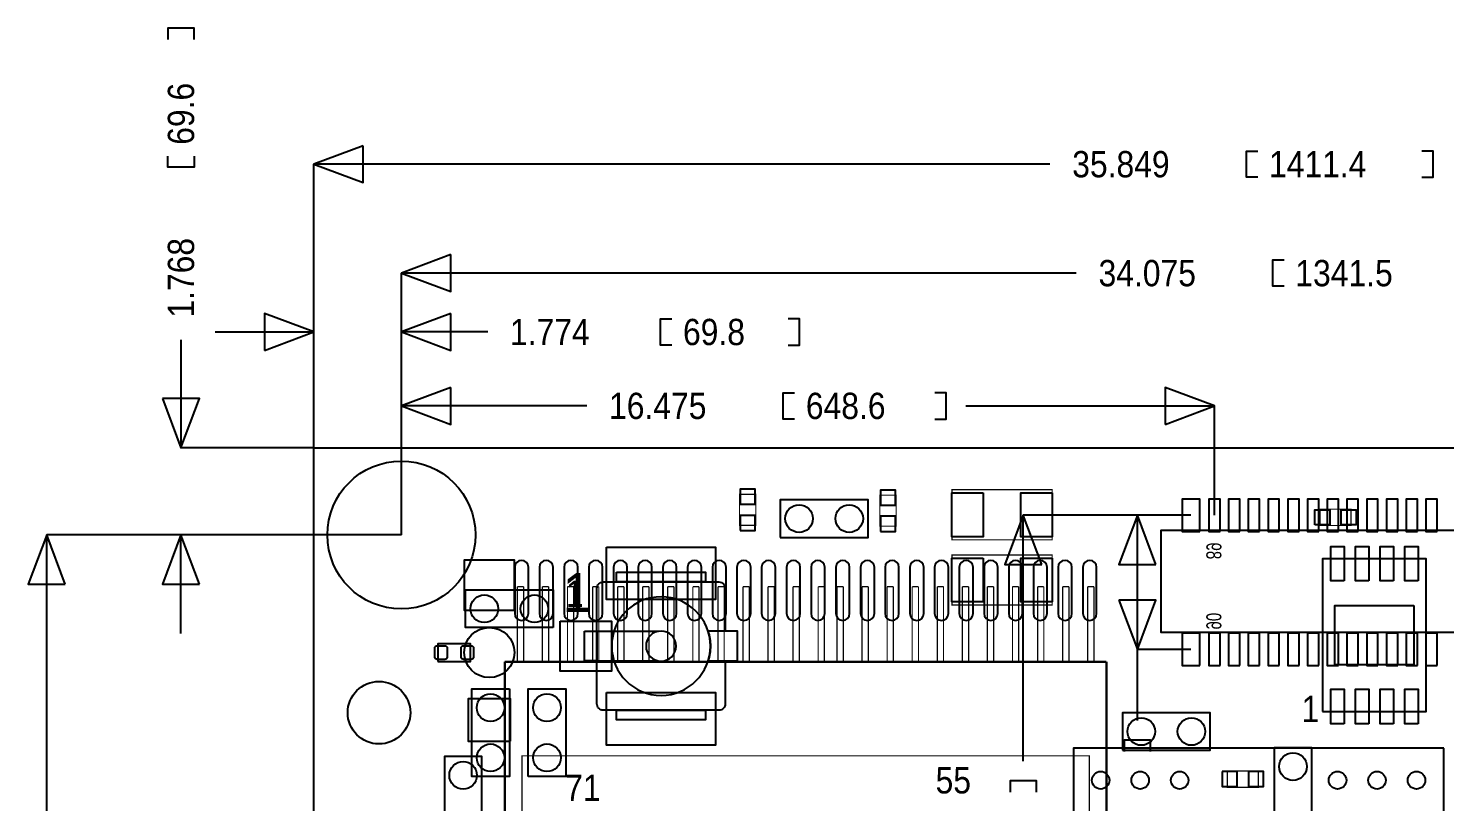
# Model space of a CAD drawing. Extents: x -5.8 to 60.7, y -6.1 to 33.5.
# Drawn here: x -5.79 to 22.91, y 17.85 to 33.54 of the extents above; entities that cross this region are included whole.
import ezdxf

# ---------------------------------------------------------------- set-up
doc = ezdxf.new("R2010")
doc.units = 0
for name, color, linetype in [('BG_DIMENSION', 1, 'CONTINUOUS'), ('BG_OUTLINE', 2, 'CONTINUOUS'), ('PG_ASSEMBLY_BOTTOM', 3, 'CONTINUOUS'), ('PG_ASSEMBLY_TOP', 4, 'CONTINUOUS'), ('PIN_BOTTOM', 6, 'CONTINUOUS'), ('PIN_TOP', 5, 'CONTINUOUS')]:
    doc.layers.add(name, color=color, linetype=linetype)

msp = doc.modelspace()

# ---------------------------------------------------------------- linework, layer by layer
at = {"layer": 'BG_DIMENSION'}
for points in [[(-2.4257, 33.3121), (-2.4257, 33.5407), (-2.9591, 33.5407), (-2.9591, 33.3121)], [(19.1262, 30.5181), (18.8976, 30.5181), (18.8976, 31.0515), (19.1262, 31.0515)], [(22.4536, 30.5181), (22.6822, 30.5181), (22.6822, 31.0515), (22.4536, 31.0515)], [(-2.4257, 30.9499), (-2.4257, 30.7213), (-2.9591, 30.7213), (-2.9591, 30.9499)], [(14.91615, 30.7848), (0, 30.7848)], [(0, 25.031954), (0, 30.7848)], [(19.6596, 28.3083), (19.431, 28.3083), (19.431, 28.8417), (19.6596, 28.8417)], [(15.44955, 28.575), (1.773936, 28.575)], [(1.773936, 23.26386), (1.773936, 28.575)], [(7.2517, 27.1145), (7.0231, 27.1145), (7.0231, 27.6479), (7.2517, 27.6479)], [(9.6139, 27.1145), (9.8425, 27.1145), (9.8425, 27.6479), (9.6139, 27.6479)], [(-1.999996, 27.3812), (0, 27.3812)], [(0, 25.031954), (0, 27.3812)], [(3.52425, 27.3812), (1.773936, 27.3812)], [(1.773936, 23.26386), (1.773936, 27.3812)], [(-2.6924, 27.22245), (-2.6924, 25.031954)], [(9.7409, 25.6159), (9.5123, 25.6159), (9.5123, 26.1493), (9.7409, 26.1493)], [(12.5857, 25.6159), (12.8143, 25.6159), (12.8143, 26.1493), (12.5857, 26.1493)], [(5.53085, 25.8826), (1.773936, 25.8826)], [(1.773936, 23.26386), (1.773936, 25.8826)], [(13.21435, 25.8826), (18.24863, 25.8826)], [(18.24863, 23.662894), (18.24863, 25.8826)], [(0, 25.031954), (-2.6924, 25.031954)], [(14.3764, 18.67535), (14.3764, 23.662894)], [(17.77365, 23.662894), (14.3764, 23.662894)], [(16.6878, 20.94357), (16.6878, 23.662894)], [(17.77365, 23.662894), (16.6878, 23.662894)], [(-5.4102, 15.39875), (-5.4102, 23.26386)], [(1.773936, 23.26386), (-5.4102, 23.26386)], [(-2.6924, 21.263864), (-2.6924, 23.26386)], [(1.773936, 23.26386), (-2.6924, 23.26386)], [(16.6878, 19.50085), (16.6878, 20.94357)], [(17.77365, 20.94357), (16.6878, 20.94357)], [(16.9545, 18.8722), (16.9545, 19.1008), (16.4211, 19.1008), (16.4211, 18.8722)], [(14.6431, 18.0467), (14.6431, 18.2753), (14.1097, 18.2753), (14.1097, 18.0467)]]:
    msp.add_lwpolyline(points, dxfattribs=at)
for points in [[(0.999998, 31.159704), (0, 30.7848), (0.999998, 30.409896)], [(2.773934, 28.949904), (1.773936, 28.575), (2.773934, 28.200096)], [(-0.999998, 27.006296), (0, 27.3812), (-0.999998, 27.756104)], [(2.773934, 27.756104), (1.773936, 27.3812), (2.773934, 27.006296)], [(2.773934, 26.257504), (1.773936, 25.8826), (2.773934, 25.507696)], [(17.248632, 25.507696), (18.24863, 25.8826), (17.248632, 26.257504)], [(-3.067304, 26.031952), (-2.6924, 25.031954), (-2.317496, 26.031952)], [(14.751304, 22.662896), (14.3764, 23.662894), (14.001496, 22.662896)], [(17.062704, 22.662896), (16.6878, 23.662894), (16.312896, 22.662896)], [(-5.035296, 22.263862), (-5.4102, 23.26386), (-5.785104, 22.263862)], [(-2.317496, 22.263862), (-2.6924, 23.26386), (-3.067304, 22.263862)], [(16.312896, 21.943568), (16.6878, 20.94357), (17.062704, 21.943568)]]:
    msp.add_lwpolyline(points, close=True, dxfattribs=at)
at = {"layer": 'BG_OUTLINE'}
msp.add_lwpolyline([(0, 0), (0, 25.031954), (50.031904, 25.031954), (50.031904, 0)], close=True, dxfattribs=at)
at = {"layer": 'PG_ASSEMBLY_BOTTOM', "const_width": 0.0254}
for points in [[(8.956294, 23.458424), (8.956294, 24.088344), (8.626094, 24.088344), (8.626094, 23.458424)], [(11.79957, 23.441914), (11.79957, 24.071834), (11.46937, 24.071834), (11.46937, 23.441914)], [(15.715742, 5.78358), (15.715742, 18.783808), (4.215638, 18.783808), (4.215638, 5.78358)], [(18.509234, 18.147284), (19.139154, 18.147284), (19.139154, 18.477484), (18.509234, 18.477484)]]:
    msp.add_lwpolyline(points, close=True, dxfattribs=at)
at = {"layer": 'PG_ASSEMBLY_BOTTOM'}
for points in [[(9.451594, 23.214584), (11.229594, 23.214584), (11.229594, 23.976584), (9.451594, 23.976584)], [(36.875974, 21.294852), (36.875974, 23.352252), (17.165574, 23.352252), (17.165574, 21.294852)], [(16.385794, 18.896584), (18.163794, 18.896584), (18.163794, 19.658584), (16.385794, 19.658584)], [(19.459194, 18.947384), (19.459194, 17.169384), (20.221194, 17.169384), (20.221194, 18.947384)], [(3.406394, 16.991584), (3.406394, 18.769584), (2.644394, 18.769584), (2.644394, 16.991584)]]:
    msp.add_lwpolyline(points, close=True, dxfattribs=at)
for points, const_width in [([(4.12369, 20.691094), (4.12369, 22.215094)], 0.0254), ([(4.12369, 22.215094), (4.25069, 22.215094)], 0.0254), ([(4.25069, 22.215094), (4.25069, 20.691094)], 0.0254), ([(4.63169, 20.691094), (4.63169, 22.215094)], 0.0254), ([(4.63169, 22.215094), (4.75869, 22.215094)], 0.0254), ([(4.75869, 22.215094), (4.75869, 20.691094)], 0.0254), ([(5.13969, 20.691094), (5.13969, 22.215094)], 0.0254), ([(5.13969, 22.215094), (5.26669, 22.215094)], 0.0254), ([(5.26669, 22.215094), (5.26669, 20.691094)], 0.0254), ([(5.64769, 20.691094), (5.64769, 22.215094)], 0.0254), ([(5.64769, 22.215094), (5.77469, 22.215094)], 0.0254), ([(5.77469, 22.215094), (5.77469, 20.691094)], 0.0254), ([(6.15569, 20.691094), (6.15569, 22.215094)], 0.0254), ([(6.15569, 22.215094), (6.28269, 22.215094)], 0.0254), ([(6.28269, 22.215094), (6.28269, 20.691094)], 0.0254), ([(6.66369, 20.691094), (6.66369, 22.215094)], 0.0254), ([(6.66369, 22.215094), (6.79069, 22.215094)], 0.0254), ([(6.79069, 22.215094), (6.79069, 20.691094)], 0.0254), ([(7.17169, 20.691094), (7.17169, 22.215094)], 0.0254), ([(7.17169, 22.215094), (7.29869, 22.215094)], 0.0254), ([(7.29869, 22.215094), (7.29869, 20.691094)], 0.0254), ([(7.67969, 20.691094), (7.67969, 22.215094)], 0.0254), ([(7.67969, 22.215094), (7.80669, 22.215094)], 0.0254), ([(7.80669, 22.215094), (7.80669, 20.691094)], 0.0254), ([(8.18769, 20.691094), (8.18769, 22.215094)], 0.0254), ([(8.18769, 22.215094), (8.31469, 22.215094)], 0.0254), ([(8.31469, 22.215094), (8.31469, 20.691094)], 0.0254), ([(8.69569, 20.691094), (8.69569, 22.215094)], 0.0254), ([(8.69569, 22.215094), (8.82269, 22.215094)], 0.0254), ([(8.82269, 22.215094), (8.82269, 20.691094)], 0.0254), ([(9.20369, 20.691094), (9.20369, 22.215094)], 0.0254), ([(9.20369, 22.215094), (9.33069, 22.215094)], 0.0254), ([(9.33069, 22.215094), (9.33069, 20.691094)], 0.0254), ([(9.71169, 20.691094), (9.71169, 22.215094)], 0.0254), ([(9.71169, 22.215094), (9.83869, 22.215094)], 0.0254), ([(9.83869, 22.215094), (9.83869, 20.691094)], 0.0254), ([(10.21969, 20.691094), (10.21969, 22.215094)], 0.0254), ([(10.21969, 22.215094), (10.34669, 22.215094)], 0.0254), ([(10.34669, 22.215094), (10.34669, 20.691094)], 0.0254), ([(10.60069, 20.691094), (10.60069, 22.215094)], 0.0254), ([(10.60069, 22.215094), (10.72769, 22.215094)], 0.0254), ([(10.72769, 22.215094), (10.72769, 20.691094)], 0.0254), ([(11.10869, 20.691094), (11.10869, 22.215094)], 0.0254), ([(11.10869, 22.215094), (11.23569, 22.215094)], 0.0254), ([(11.23569, 22.215094), (11.23569, 20.691094)], 0.0254), ([(11.61669, 20.691094), (11.61669, 22.215094)], 0.0254), ([(11.61669, 22.215094), (11.74369, 22.215094)], 0.0254), ([(11.74369, 22.215094), (11.74369, 20.691094)], 0.0254), ([(12.12469, 20.691094), (12.12469, 22.215094)], 0.0254), ([(12.12469, 22.215094), (12.25169, 22.215094)], 0.0254), ([(12.25169, 22.215094), (12.25169, 20.691094)], 0.0254), ([(12.63269, 20.691094), (12.63269, 22.215094)], 0.0254), ([(12.63269, 22.215094), (12.75969, 22.215094)], 0.0254), ([(12.75969, 22.215094), (12.75969, 20.691094)], 0.0254), ([(13.14069, 20.691094), (13.14069, 22.215094)], 0.0254), ([(13.14069, 22.215094), (13.26769, 22.215094)], 0.0254), ([(13.26769, 22.215094), (13.26769, 20.691094)], 0.0254), ([(13.64869, 20.691094), (13.64869, 22.215094)], 0.0254), ([(13.64869, 22.215094), (13.77569, 22.215094)], 0.0254), ([(13.77569, 22.215094), (13.77569, 20.691094)], 0.0254), ([(14.15669, 20.691094), (14.15669, 22.215094)], 0.0254), ([(14.15669, 22.215094), (14.28369, 22.215094)], 0.0254), ([(14.28369, 22.215094), (14.28369, 20.691094)], 0.0254), ([(14.66469, 20.691094), (14.66469, 22.215094)], 0.0254), ([(14.66469, 22.215094), (14.79169, 22.215094)], 0.0254), ([(14.79169, 22.215094), (14.79169, 20.691094)], 0.0254), ([(15.17269, 20.691094), (15.17269, 22.215094)], 0.0254), ([(15.17269, 22.215094), (15.29969, 22.215094)], 0.0254), ([(15.29969, 22.215094), (15.29969, 20.691094)], 0.0254), ([(15.68069, 20.691094), (15.68069, 22.215094)], 0.0254), ([(15.68069, 22.215094), (15.80769, 22.215094)], 0.0254), ([(15.80769, 22.215094), (15.80769, 20.691094)], 0.0254), ([(16.06169, 20.691094), (3.86969, 20.691094)], 0.0508), ([(3.86969, 20.691094), (3.86969, 3.876294)], 0.0508), ([(16.06169, 3.876294), (16.06169, 20.691094)], 0.0508)]:
    msp.add_lwpolyline(points, dxfattribs=dict(at, const_width=const_width))
at = {"layer": 'PG_ASSEMBLY_TOP', "const_width": 0.0254}
for points in [[(12.9286, 24.1808), (14.9606, 24.1808), (14.9606, 23.1648), (12.9286, 23.1648)], [(20.38604, 23.7871), (21.01596, 23.7871), (21.01596, 23.4569), (20.38604, 23.4569)], [(12.9286, 22.86), (14.9606, 22.86), (14.9606, 21.844), (12.9286, 21.844)]]:
    msp.add_lwpolyline(points, close=True, dxfattribs=at)
at = {"layer": 'PG_ASSEMBLY_TOP'}
for points in [[(20.441158, 19.683476), (22.54123, 19.683476), (22.54123, 22.783292), (20.441158, 22.783292)], [(6.1341, 22.50948), (7.9375, 22.50948), (7.9375, 22.310852), (6.1341, 22.310852)], [(4.8514, 21.3868), (3.0734, 21.3868), (3.0734, 22.1488), (4.8514, 22.1488)], [(5.4864, 21.310854), (5.735828, 21.310854), (5.735828, 20.710906), (5.4864, 20.710906)], [(2.5146, 20.701), (3.175, 20.701), (3.175, 21.0566), (2.5146, 21.0566)], [(3.9624, 20.1422), (3.9624, 18.3642), (3.2004, 18.3642), (3.2004, 20.1422)], [(4.3434, 18.3642), (4.3434, 20.1422), (5.1054, 20.1422), (5.1054, 18.3642)], [(6.1341, 19.710908), (7.9375, 19.710908), (7.9375, 19.51228), (6.1341, 19.51228)], [(22.893782, 18.939256), (15.39367, 18.939256), (15.39367, 5.639308), (22.893782, 5.639308)]]:
    msp.add_lwpolyline(points, close=True, dxfattribs=at)
msp.add_lwpolyline([(8.335772, 20.710906), (8.335772, 19.837908, -0.414214), (8.208772, 19.710908), (5.862828, 19.710908, -0.414214), (5.735828, 19.837908), (5.735828, 22.183852, -0.414214), (5.862828, 22.310852), (8.208772, 22.310852, -0.414214), (8.335772, 22.183852)], format="xyb", dxfattribs=at)
for points in [[(8.335772, 22.183852), (8.335772, 21.310854)], [(5.735828, 21.310854), (6.981698, 21.310854)], [(5.735828, 20.710906), (6.981698, 20.710906)]]:
    msp.add_lwpolyline(points, dxfattribs=at)
for points in [[(8.035798, 21.01088, 1), (6.035802, 21.01088, 1)], [(7.3406, 21.01088, 1), (6.731, 21.01088, 1)], [(7.98957, 20.710906), (8.5852, 20.710906), (8.5852, 21.310854), (7.98957, 21.310854, -0.076601), (8.035798, 21.01088, -0.076974)]]:
    msp.add_lwpolyline(points, format="xyb", close=True, dxfattribs=at)
at = {"layer": 'PIN_BOTTOM'}
for points in [[(8.638794, 23.887938), (8.943594, 23.887938), (8.943594, 24.192738), (8.638794, 24.192738)], [(11.48207, 23.871428), (11.78687, 23.871428), (11.78687, 24.176228), (11.48207, 24.176228)], [(17.95145, 23.332694), (17.95145, 23.993094), (17.59585, 23.993094), (17.59585, 23.332694)], [(18.36293, 23.332694), (18.36293, 23.993094), (18.13433, 23.993094), (18.13433, 23.332694)], [(18.76298, 23.332694), (18.76298, 23.993094), (18.53438, 23.993094), (18.53438, 23.332694)], [(19.16303, 23.332694), (19.16303, 23.993094), (18.93443, 23.993094), (18.93443, 23.332694)], [(19.56308, 23.332694), (19.56308, 23.993094), (19.33448, 23.993094), (19.33448, 23.332694)], [(19.96313, 23.332694), (19.96313, 23.993094), (19.73453, 23.993094), (19.73453, 23.332694)], [(20.362926, 23.332694), (20.362926, 23.993094), (20.134326, 23.993094), (20.134326, 23.332694)], [(20.762976, 23.332694), (20.762976, 23.993094), (20.534376, 23.993094), (20.534376, 23.332694)], [(21.163026, 23.332694), (21.163026, 23.993094), (20.934426, 23.993094), (20.934426, 23.332694)], [(21.563076, 23.332694), (21.563076, 23.993094), (21.334476, 23.993094), (21.334476, 23.332694)], [(21.963126, 23.332694), (21.963126, 23.993094), (21.734526, 23.993094), (21.734526, 23.332694)], [(22.362922, 23.332694), (22.362922, 23.993094), (22.134322, 23.993094), (22.134322, 23.332694)], [(22.762972, 23.332694), (22.762972, 23.993094), (22.534372, 23.993094), (22.534372, 23.332694)], [(8.638794, 23.35403), (8.943594, 23.35403), (8.943594, 23.65883), (8.638794, 23.65883)], [(11.48207, 23.33752), (11.78687, 23.33752), (11.78687, 23.64232), (11.48207, 23.64232)], [(4.064, 21.73859), (4.064, 22.75459), (3.048, 22.75459), (3.048, 21.73859)], [(17.95145, 20.61337), (17.95145, 21.27377), (17.59585, 21.27377), (17.59585, 20.61337)], [(18.36293, 20.61337), (18.36293, 21.27377), (18.13433, 21.27377), (18.13433, 20.61337)], [(18.76298, 20.61337), (18.76298, 21.27377), (18.53438, 21.27377), (18.53438, 20.61337)], [(19.16303, 20.61337), (19.16303, 21.27377), (18.93443, 21.27377), (18.93443, 20.61337)], [(19.56308, 20.61337), (19.56308, 21.27377), (19.33448, 21.27377), (19.33448, 20.61337)], [(19.96313, 20.61337), (19.96313, 21.27377), (19.73453, 21.27377), (19.73453, 20.61337)], [(20.362926, 20.61337), (20.362926, 21.27377), (20.134326, 21.27377), (20.134326, 20.61337)], [(20.762976, 20.61337), (20.762976, 21.27377), (20.534376, 21.27377), (20.534376, 20.61337)], [(21.163026, 20.61337), (21.163026, 21.27377), (20.934426, 21.27377), (20.934426, 20.61337)], [(21.563076, 20.61337), (21.563076, 21.27377), (21.334476, 21.27377), (21.334476, 20.61337)], [(21.963126, 20.61337), (21.963126, 21.27377), (21.734526, 21.27377), (21.734526, 20.61337)], [(22.362922, 20.61337), (22.362922, 21.27377), (22.134322, 21.27377), (22.134322, 20.61337)], [(22.762972, 20.61337), (22.762972, 21.27377), (22.534372, 21.27377), (22.534372, 20.61337)], [(3.9878, 19.07921), (3.9878, 19.94281), (3.1242, 19.94281), (3.1242, 19.07921)], [(18.40484, 18.464784), (18.40484, 18.159984), (18.70964, 18.159984), (18.70964, 18.464784)], [(18.938748, 18.464784), (18.938748, 18.159984), (19.243548, 18.159984), (19.243548, 18.464784)]]:
    msp.add_lwpolyline(points, close=True, dxfattribs=at)
for points in [[(4.07035, 22.608794), (4.07035, 21.668994, 1), (4.34975, 21.668994), (4.34975, 22.608794, 1)], [(4.57073, 22.608794), (4.57073, 21.668994, 1), (4.85013, 21.668994), (4.85013, 22.608794, 1)], [(5.07111, 22.608794), (5.07111, 21.668994, 1), (5.35051, 21.668994), (5.35051, 22.608794, 1)], [(5.57149, 22.608794), (5.57149, 21.668994, 1), (5.85089, 21.668994), (5.85089, 22.608794, 1)], [(6.07187, 22.608794), (6.07187, 21.668994, 1), (6.35127, 21.668994), (6.35127, 22.608794, 1)], [(6.57225, 22.608794), (6.57225, 21.668994, 1), (6.85165, 21.668994), (6.85165, 22.608794, 1)], [(7.07263, 22.608794), (7.07263, 21.668994, 1), (7.35203, 21.668994), (7.35203, 22.608794, 1)], [(7.57301, 22.608794), (7.57301, 21.668994, 1), (7.85241, 21.668994), (7.85241, 22.608794, 1)], [(8.07593, 22.608794), (8.07593, 21.668994, 1), (8.35533, 21.668994), (8.35533, 22.608794, 1)], [(8.57377, 22.608794), (8.57377, 21.668994, 1), (8.85317, 21.668994), (8.85317, 22.608794, 1)], [(9.07415, 22.608794), (9.07415, 21.668994, 1), (9.35355, 21.668994), (9.35355, 22.608794, 1)], [(9.57707, 22.608794), (9.57707, 21.668994, 1), (9.85647, 21.668994), (9.85647, 22.608794, 1)], [(10.07491, 22.608794), (10.07491, 21.668994, 1), (10.35431, 21.668994), (10.35431, 22.608794, 1)], [(10.57783, 22.608794), (10.57783, 21.668994, 1), (10.85723, 21.668994), (10.85723, 22.608794, 1)], [(11.07821, 22.608794), (11.07821, 21.668994, 1), (11.35761, 21.668994), (11.35761, 22.608794, 1)], [(11.57605, 22.608794), (11.57605, 21.668994, 1), (11.85545, 21.668994), (11.85545, 22.608794, 1)], [(12.07897, 22.608794), (12.07897, 21.668994, 1), (12.35837, 21.668994), (12.35837, 22.608794, 1)], [(12.57935, 22.608794), (12.57935, 21.668994, 1), (12.85875, 21.668994), (12.85875, 22.608794, 1)], [(13.07973, 22.608794), (13.07973, 21.668994, 1), (13.35913, 21.668994), (13.35913, 22.608794, 1)], [(13.58011, 22.608794), (13.58011, 21.668994, 1), (13.85951, 21.668994), (13.85951, 22.608794, 1)], [(14.08049, 22.608794), (14.08049, 21.668994, 1), (14.35989, 21.668994), (14.35989, 22.608794, 1)], [(14.58087, 22.608794), (14.58087, 21.668994, 1), (14.86027, 21.668994), (14.86027, 22.608794, 1)], [(15.08125, 22.608794), (15.08125, 21.668994, 1), (15.36065, 21.668994), (15.36065, 22.608794, 1)], [(15.58163, 22.608794), (15.58163, 21.668994, 1), (15.86103, 21.668994), (15.86103, 22.608794, 1)]]:
    msp.add_lwpolyline(points, format="xyb", close=True, dxfattribs=at)
for centre, radius in [((1.773936, 23.26386), 1.499997), ((9.832594, 23.595584), 0.2794), ((10.848594, 23.595584), 0.2794), ((3.556, 20.8788), 0.508), ((1.3208, 19.6596), 0.635), ((16.766794, 19.277584), 0.2794), ((17.782794, 19.277584), 0.2794), ((3.025394, 18.388584), 0.2794), ((19.840194, 18.566384), 0.2794)]:
    msp.add_circle(centre, radius, dxfattribs=at)
at = {"layer": 'PIN_TOP'}
for points in [[(13.5636, 24.1173), (13.5636, 23.2283), (12.9286, 23.2283), (12.9286, 24.1173)], [(14.9606, 24.1173), (14.9606, 23.2283), (14.3256, 23.2283), (14.3256, 24.1173)], [(20.281646, 23.4696), (20.281646, 23.7744), (20.586446, 23.7744), (20.586446, 23.4696)], [(20.815554, 23.4696), (20.815554, 23.7744), (21.120354, 23.7744), (21.120354, 23.4696)], [(5.9309, 23.019258), (8.1407, 23.019258), (8.1407, 21.952458), (5.9309, 21.952458)], [(20.876133, 22.333458), (20.606131, 22.333458), (20.606131, 23.033482), (20.876133, 23.033482)], [(21.376259, 22.333458), (21.106257, 22.333458), (21.106257, 23.033482), (21.376259, 23.033482)], [(21.876131, 22.333458), (21.606129, 22.333458), (21.606129, 23.033482), (21.876131, 23.033482)], [(22.376257, 22.333458), (22.106255, 22.333458), (22.106255, 23.033482), (22.376257, 23.033482)], [(13.5636, 22.7965), (13.5636, 21.9075), (12.9286, 21.9075), (12.9286, 22.7965)], [(14.9606, 22.7965), (14.9606, 21.9075), (14.3256, 21.9075), (14.3256, 22.7965)], [(22.291167, 21.833332), (22.291167, 20.633436), (20.691221, 20.633436), (20.691221, 21.833332)], [(4.990084, 21.51888), (6.031484, 21.51888), (6.031484, 20.50288), (4.990084, 20.50288)], [(20.876133, 19.433286), (20.606131, 19.433286), (20.606131, 20.13331), (20.876133, 20.13331)], [(21.376259, 19.433286), (21.106257, 19.433286), (21.106257, 20.13331), (21.376259, 20.13331)], [(21.876131, 19.433286), (21.606129, 19.433286), (21.606129, 20.13331), (21.876131, 20.13331)], [(22.376257, 19.433286), (22.106255, 19.433286), (22.106255, 20.13331), (22.376257, 20.13331)], [(5.9309, 20.069302), (8.1407, 20.069302), (8.1407, 19.002502), (5.9309, 19.002502)]]:
    msp.add_lwpolyline(points, close=True, dxfattribs=at)
for points in [[(2.4511, 20.9677, -0.414214), (2.5019, 21.0185), (2.6543, 21.0185, -0.414214), (2.7051, 20.9677), (2.7051, 20.7899, -0.414214), (2.6543, 20.7391), (2.5019, 20.7391, -0.414214), (2.4511, 20.7899)], [(2.9845, 20.9677, -0.414214), (3.0353, 21.0185), (3.1877, 21.0185, -0.414214), (3.2385, 20.9677), (3.2385, 20.7899, -0.414214), (3.1877, 20.7391), (3.0353, 20.7391, -0.414214), (2.9845, 20.7899)]]:
    msp.add_lwpolyline(points, format="xyb", close=True, dxfattribs=at)
for centre, radius in [((1.773936, 23.26386), 1.499997), ((3.4544, 21.7678), 0.2794), ((4.4704, 21.7678), 0.2794), ((3.5814, 19.7612), 0.2794), ((4.7244, 19.7612), 0.2794), ((3.5814, 18.7452), 0.2794), ((4.7244, 18.7452), 0.2794), ((15.943834, 18.28927), 0.1778), ((16.74368, 18.28927), 0.1778), ((17.54378, 18.28927), 0.1778), ((20.743672, 18.28927), 0.1778), ((21.543772, 18.28927), 0.1778), ((22.343618, 18.28927), 0.1778)]:
    msp.add_circle(centre, radius, dxfattribs=at)

# ---------------------------------------------------------------- texts
at = {"layer": 'BG_DIMENSION', "width": 0.904762}
for s, p in [('69.6', (-2.4257, 31.1785)), ('1.768', (-2.4257, 27.6733))]:
    msp.add_text(s, height=0.5334, rotation=90, dxfattribs=at).set_placement(p)
for s, p in [('35.849', (15.367, 30.5181)), ('1411.4', (19.3548, 30.5181)), ('34.075', (15.9004, 28.3083)), ('1341.5', (19.8882, 28.3083)), ('1.774', (3.9751, 27.1145)), ('69.8', (7.4803, 27.1145)), ('16.475', (5.9817, 25.6159)), ('648.6', (9.9695, 25.6159))]:
    msp.add_text(s, height=0.5334, dxfattribs=at).set_placement(p)
at = {"layer": 'PG_ASSEMBLY_BOTTOM', "text_generation_flag": 2, "width": 0.75}
for s, p in [('89', (18.0848, 22.7711)), ('90', (18.083784, 21.345906))]:
    msp.add_text(s, height=0.3048, rotation=270, dxfattribs=at).set_placement(p)
at = {"layer": 'PG_ASSEMBLY_TOP'}
msp.add_text('1', height=0.7874, dxfattribs=at).set_placement((5.0419, 21.7043))
at = {"layer": 'PG_ASSEMBLY_TOP', "width": 0.904762}
for s, p in [('1', (5.1054, 21.8059)), ('1', (20.0152, 19.4691)), ('71', (5.0927, 17.8689)), ('55', (12.5984, 18.0213))]:
    msp.add_text(s, height=0.5334, dxfattribs=at).set_placement(p)

doc.saveas('drawing.dxf')
